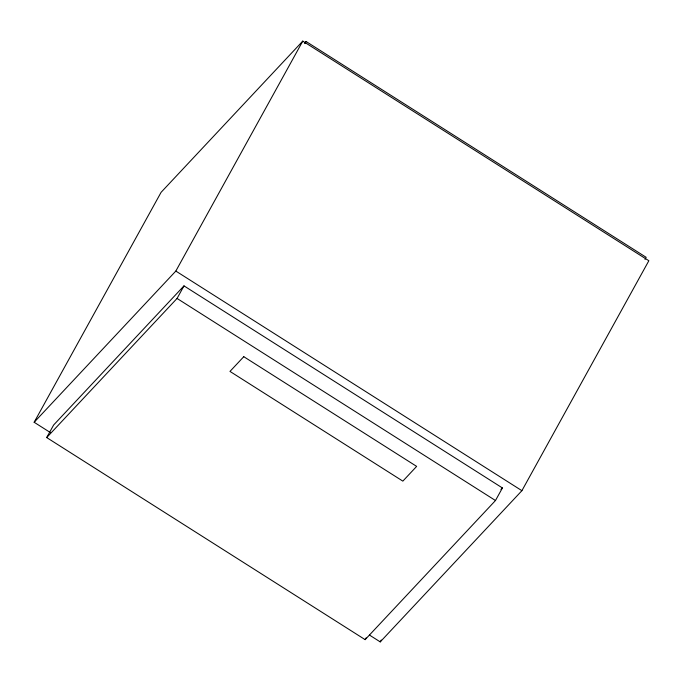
<?xml version="1.0" encoding="UTF-8"?>
<svg xmlns="http://www.w3.org/2000/svg" width="683" height="683" viewBox="0 0 683 683"><rect width="100%" height="100%" fill="white"/><g stroke="black" fill="none" stroke-linecap="round" stroke-linejoin="round"><path stroke-width="1.02" d="M50.329 432.535L34.15 422.265L161.094 192.316L302.765 41.108L648.85 260.735L521.906 490.684L380.235 641.892L369.443 635.045M46.7 437.564L53.641 424.997L183.992 285.878L502.415 487.952L495.482 500.519L365.132 639.638L46.7 437.564L177.059 298.445L183.992 285.878M34.15 422.265L175.83 271.066L302.765 41.108M304.934 43.635L306.104 41.518L646.161 257.312L644.991 259.429M365.132 639.638L366.122 637.837M380.235 641.892L381.259 640.022M304.652 43.072L306.104 41.518M500.963 489.506L502.415 487.952M175.83 271.066L521.906 490.684M177.059 298.445L495.482 500.519M243.78 356.688L229.975 371.415L402.842 481.122L416.647 466.387L243.78 356.688"/></g></svg>
